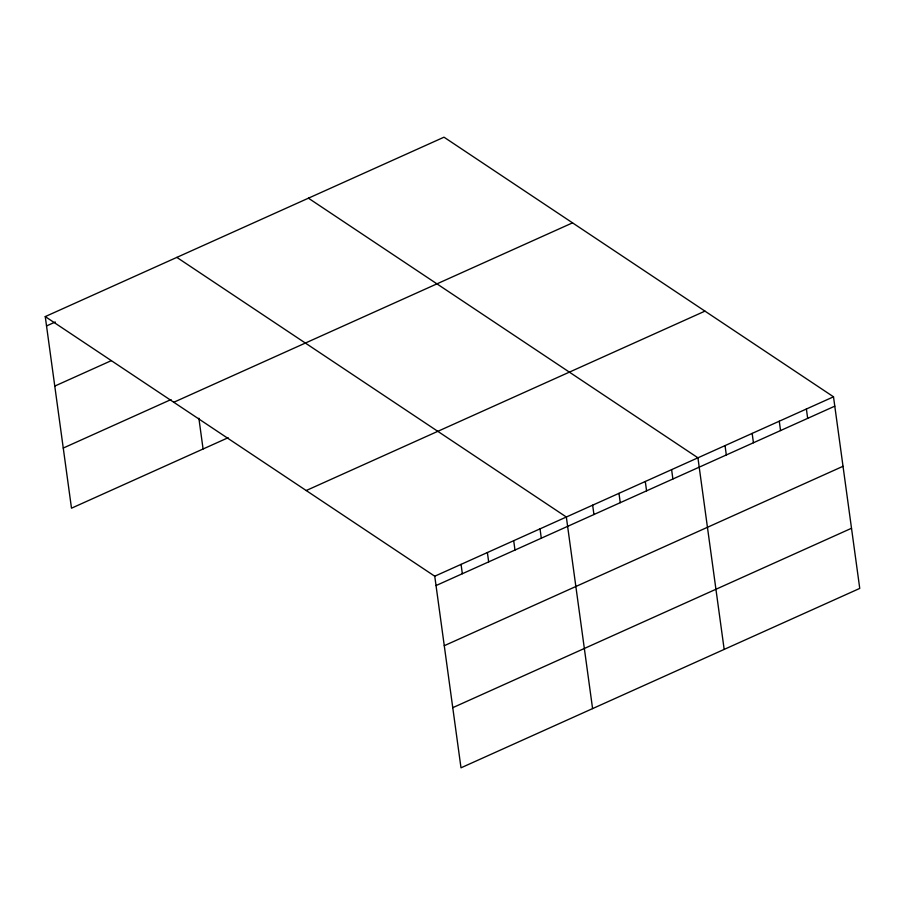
<?xml version="1.0" encoding="UTF-8"?>
<svg xmlns="http://www.w3.org/2000/svg" width="905" height="905" viewBox="0 0 905 905"><rect width="100%" height="100%" fill="white"/><g stroke="black" fill="none" stroke-linecap="round" stroke-linejoin="round"><path stroke-width="1.36" d="M45.25 316.592L444.004 137.187L833.505 396.809L859.75 588.408L460.996 767.813L434.751 576.214L45.25 316.592L71.495 508.191L228.151 437.715M46.528 325.947L55.307 321.999M54.775 386.084L111.168 360.71M63.26 448.054L171.034 399.558M173.783 402.261L572.537 222.856M306.218 490.533L704.972 311.128M434.751 576.214L833.505 396.809M436.029 585.569L834.783 406.164M444.265 645.706L843.019 466.301M452.76 707.676L851.515 528.271M308.424 198.184L697.925 457.806L724.17 649.405M176.837 257.382L566.338 517.004L592.583 708.615M806.389 409.003L807.667 418.359M779.273 421.21L780.551 430.565M752.157 433.405L753.435 442.76M725.041 445.611L726.319 454.955M671.612 469.65L672.89 479.005M645.288 481.483L646.577 490.838M618.975 493.327L620.253 502.682M592.651 505.171L593.94 514.526M540.014 528.848L541.303 538.204M513.701 540.692L514.979 550.048M487.388 552.536L488.666 561.881M461.064 564.369L462.342 573.725M198.874 418.223L203.082 448.993"/></g></svg>
